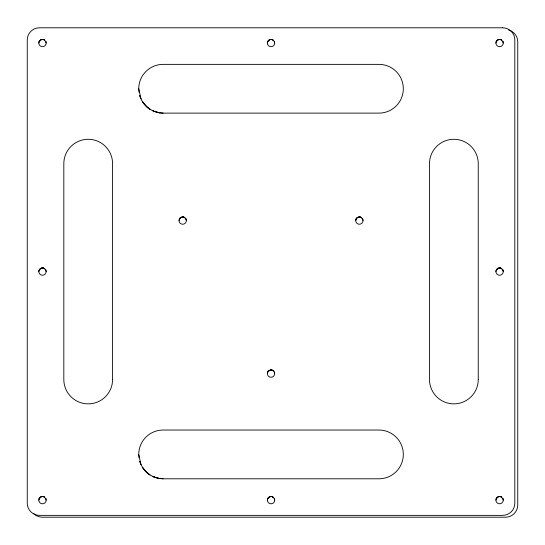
<?xml version="1.0" encoding="UTF-8"?>
<svg xmlns="http://www.w3.org/2000/svg" width="545" height="545" viewBox="0 0 545 545"><rect width="100%" height="100%" fill="white"/><g stroke="black" fill="none" stroke-linecap="round" stroke-linejoin="round"><path stroke-width="0.82" d="M38.831 43.028C38.729 40.085 42.537 38.245 44.765 40.173C42.483 38.334 38.818 40.098 38.831 43.028A3.658 3.658 0 0 0 42.49 46.686A3.658 3.658 0 0 0 46.141 43.028L45.78 41.447L46.141 43.028M38.831 271.58C38.729 268.63 42.537 266.798 44.765 268.719C42.483 266.88 38.818 268.644 38.831 271.58A3.658 3.658 0 0 0 42.49 275.239A3.658 3.658 0 0 0 46.141 271.58L45.78 269.993L46.141 271.58M38.831 500.126C38.729 497.176 42.537 495.344 44.765 497.265C42.483 495.425 38.818 497.197 38.831 500.126A3.658 3.658 0 0 0 42.49 503.784A3.658 3.658 0 0 0 46.141 500.126L45.78 498.539L46.141 500.126M179.046 220.582C178.944 217.632 182.752 215.793 184.98 217.721C182.698 215.881 179.033 217.646 179.046 220.582A3.658 3.658 0 0 0 182.698 224.233A3.658 3.658 0 0 0 186.356 220.582L185.995 218.995L186.356 220.582M267.377 43.028C267.275 40.085 271.09 38.245 273.317 40.173C271.029 38.334 267.363 40.098 267.377 43.028A3.658 3.658 0 0 0 271.035 46.686A3.658 3.658 0 0 0 274.694 43.028L274.333 41.447L274.694 43.028M267.377 373.577C267.275 370.627 271.09 368.795 273.317 370.723C271.029 368.883 267.363 370.648 267.377 373.577A3.658 3.658 0 0 0 271.035 377.235A3.658 3.658 0 0 0 274.694 373.577L274.333 371.99L274.694 373.577M267.377 500.126C267.275 497.176 271.09 495.344 273.317 497.265C271.029 495.425 267.363 497.197 267.377 500.126A3.658 3.658 0 0 0 271.035 503.784A3.658 3.658 0 0 0 274.694 500.126L274.333 498.539L274.694 500.126M355.715 220.582C355.613 217.632 359.421 215.793 361.648 217.721C359.366 215.881 355.701 217.646 355.715 220.582A3.658 3.658 0 0 0 359.366 224.233A3.658 3.658 0 0 0 363.024 220.582L362.663 218.995L363.024 220.582M495.923 43.028C495.821 40.085 499.636 38.245 501.863 40.173C499.574 38.334 495.916 40.098 495.923 43.028A3.658 3.658 0 0 0 499.581 46.686A3.658 3.658 0 0 0 503.239 43.028L502.878 41.447L503.239 43.028M495.923 271.58C495.821 268.63 499.636 266.798 501.863 268.719C499.574 266.88 495.916 268.644 495.923 271.58A3.658 3.658 0 0 0 499.581 275.239A3.658 3.658 0 0 0 503.239 271.58L502.878 269.993L503.239 271.58M495.923 500.126C495.821 497.176 499.636 495.344 501.863 497.265C499.574 495.425 495.916 497.197 495.923 500.126A3.658 3.658 0 0 0 499.581 503.784A3.658 3.658 0 0 0 503.239 500.126L502.878 498.539L503.239 500.126M39.111 41.631L41.086 39.656L42.49 39.376L43.886 39.656L45.862 41.631M39.111 270.177L41.086 268.201L42.49 267.922L43.886 268.201L45.862 270.177M267.656 41.631L269.632 39.656L271.035 39.376L272.432 39.656L274.414 41.631M179.319 219.179L180.116 217.993L182.698 216.924L184.101 217.203L186.077 219.179M39.111 498.73L41.086 496.747L42.49 496.468L43.886 496.747L45.862 498.73M355.994 219.179L356.784 217.993L359.366 216.924L360.77 217.203L362.745 219.179M267.656 372.181L268.447 370.995L271.035 369.919L272.432 370.198L274.414 372.181M496.202 41.631L498.185 39.656L499.581 39.376L500.984 39.656L502.96 41.631M267.656 498.73L269.632 496.747L271.035 496.468L272.432 496.747L274.414 498.73M496.202 270.177L498.185 268.201L499.581 267.922L500.984 268.201L502.96 270.177M496.202 498.73L498.185 496.747L499.581 496.468L500.984 496.747L502.96 498.73M159.658 112.87L152.995 110.914L158.37 112.652L163.125 113.122L378.945 113.122A24.375 24.375 0 0 0 403.32 88.74A24.375 24.375 0 0 0 378.945 64.365L163.125 64.365A24.375 24.375 0 0 0 138.743 88.74L138.995 92.207M159.658 478.551L152.995 476.596L158.37 478.326L163.125 478.796L378.945 478.796A24.375 24.375 0 0 0 403.32 454.414A24.375 24.375 0 0 0 378.945 430.039L163.125 430.039A24.375 24.375 0 0 0 138.743 454.414L138.995 457.889M163.125 113.122C154.998 113.026 146.987 108.83 142.613 101.922L147.157 107.167L149.943 109.252C145.12 106.016 141.428 101.172 139.731 95.607L140.951 98.87L138.743 88.74M163.125 478.796C154.998 478.701 146.987 474.504 142.613 467.596L147.157 472.842L149.943 474.927C145.12 471.691 141.428 466.847 139.731 461.288L140.951 464.544L138.743 454.414M508.717 30.05A12.188 12.188 0 0 1 517.75 41.829L517.75 505.017A12.188 12.188 0 0 1 505.562 517.205L42.367 517.205A12.188 12.188 0 0 1 33.749 513.635M502.633 27.795L39.438 27.795A12.188 12.188 0 0 0 27.25 39.983L27.25 503.171A12.188 12.188 0 0 0 39.438 515.366L502.633 515.366A12.188 12.188 0 0 0 514.821 503.171L514.821 39.983A12.188 12.188 0 0 0 502.633 27.795M478.251 379.49L478.251 163.67A24.375 24.375 0 0 0 453.876 139.288A24.375 24.375 0 0 0 429.494 163.67L429.494 379.49A24.375 24.375 0 0 0 453.876 403.865A24.375 24.375 0 0 0 478.251 379.49M112.577 379.49L112.577 163.67A24.375 24.375 0 0 0 88.195 139.288A24.375 24.375 0 0 0 63.82 163.67L63.82 379.49A24.375 24.375 0 0 0 88.195 403.865A24.375 24.375 0 0 0 112.577 379.49"/></g></svg>
